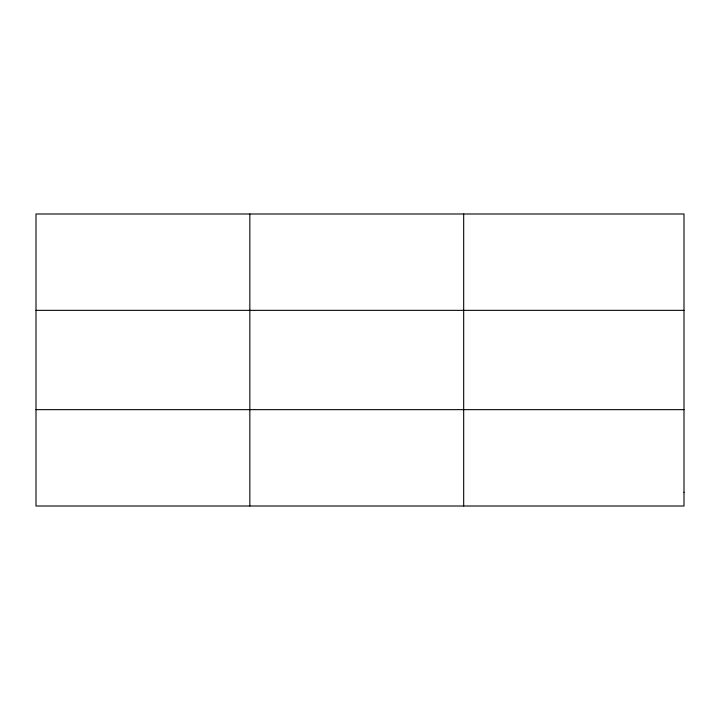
<?xml version="1.0" encoding="UTF-8"?>
<svg xmlns="http://www.w3.org/2000/svg" width="720" height="720" viewBox="0 0 720 720"><rect width="100%" height="100%" fill="white"/><g stroke="black" fill="none" stroke-linecap="round" stroke-linejoin="round"><path stroke-width="1.08" d="M249.84 506.007L249.84 213.993M463.68 506.007L463.68 213.993M36 310.356L684 310.356M36 409.644L684 409.644M684 492.237L684 506.007L36 506.007L36 213.993L684 213.993L684 492.237"/></g></svg>
